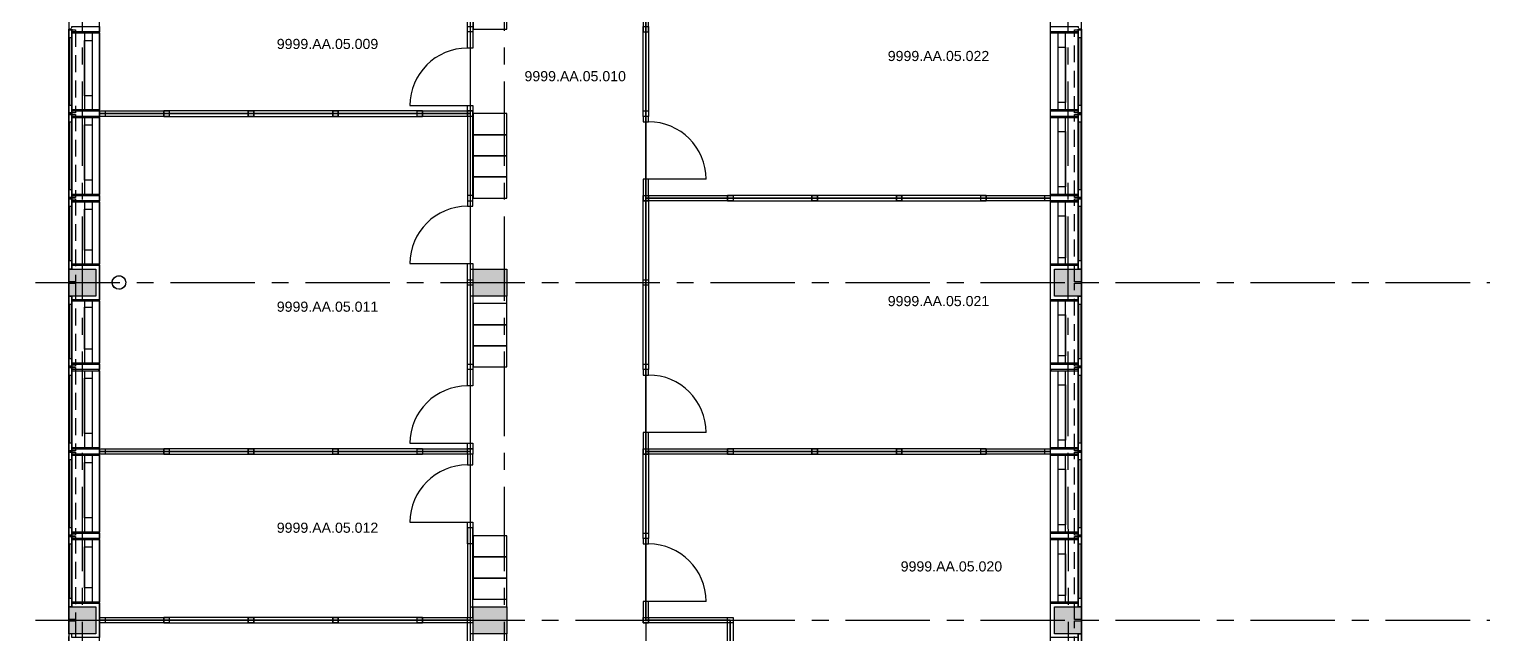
# Model space of a CAD drawing. Header units: millimetres. Extents: x -15114 to 47886, y -45189 to 14211.
# Drawn here: x -3485 to 18150, y -29150 to -20200 of the extents above; entities that cross this region are included whole.
import ezdxf

# ---------------------------------------------------------------- set-up
doc = ezdxf.new("R2010")
doc.units = ezdxf.units.MM
doc.header["$LTSCALE"] = 1000
doc.header["$MEASUREMENT"] = 0
doc.linetypes.add('MITTE', pattern=[2, 1.25, -0.25, 0.25, -0.25])
doc.linetypes.add('STRICHLINIE2', pattern=[0.375, 0.25, -0.125])
for name, color, linetype in [('A_ARCHITEKTUR', 253, 'Continuous'), ('A_SCHRAFFUR', 8, 'Continuous'), ('R_AOID', 7, 'Continuous'), ('V_ACHSEN', 251, 'MITTE'), ('V_BEMASSUNG', 251, 'Continuous')]:
    doc.layers.add(name, color=color, linetype=linetype)
for name, color, linetype, plot in [('R_GESCHOSSPOLYGON', 214, 'Continuous', False), ('R_RAUMPOLYGON', 210, 'Continuous', False), ('R_RAUMPOLYGON-ABZUG', 230, 'Continuous', False)]:
    doc.layers.add(name, color=color, linetype=linetype, plot=plot)
doc.styles.add('ARIAL', font='arial.ttf')
doc.dimstyles.get("Standard").update_dxf_attribs({"dimscale": 1000, "dimtxt": 0.25, "dimasz": 0.25, "dimexe": 0.18, "dimexo": 0.0625, "dimgap": 0.1, "dimtad": 1, "dimlfac": 0.001, "dimzin": 0, "dimdsep": 46, "dimtxsty": 'ARIAL', "dimcen": 0.09, "dimadec": 0, "dimazin": 0, "dimtfac": 1, "dimtofl": 0, "dimtmove": 0, "dimatfit": 3, "dimfxl": 1, "dimtolj": 1, "dimtzin": 0, "dimarcsym": 0})

# ---------------------------------------------------------------- blocks, each defined once
blk = doc.blocks.new('*D1')
at = {"layer": 'Defpoints', "color": 0, "transparency": 16777216}
for p in [(-2900, -3750), (-5074, -39150), (-2900, -39150)]:
    blk.add_point(p, dxfattribs=at)
at = {"layer": 'V_BEMASSUNG', "color": 0, "lineweight": -2, "transparency": 16777216}
for p, q in [((-2963, -3750), (-5254, -3750)), ((-5074, -4000), (-5074, -38900)), ((-2963, -39150), (-5254, -39150))]:
    blk.add_line(p, q, dxfattribs=at)
at = {"layer": 'V_BEMASSUNG', "color": 0, "transparency": 16777216}
for points in [[(-5116, -4000), (-5033, -4000), (-5074, -3750)], [(-5116, -38900), (-5033, -38900), (-5074, -39150)]]:
    blk.add_solid(points, dxfattribs=at)
at = {"layer": 'V_BEMASSUNG', "color": 0, "transparency": 16777216, "insert": (-5302, -21450), "char_height": 250, "attachment_point": 5, "rotation": 90, "style": 'ARIAL'}
blk.add_mtext('\\A1;35.40', dxfattribs=at)

msp = doc.modelspace()

# ---------------------------------------------------------------- hatches: boundary and pattern name
at = {"layer": 'A_SCHRAFFUR'}
h = msp.add_hatch(color=256, dxfattribs=at)
h.dxf.hatch_style = 1
h.paths.add_polyline_path([(-2500.025, -23750.05), (-2500.025, -24150.05), (-2900.025, -24150.05), (-2900.025, -23750.05)])
h = msp.add_hatch(color=256, dxfattribs=at)
h.dxf.hatch_style = 1
h.paths.add_polyline_path([(3589.987, -23750.05), (3589.987, -24150.05), (3089.987, -24150.05), (3089.987, -23750.05)])
h = msp.add_hatch(color=256, dxfattribs=at)
h.dxf.hatch_style = 1
h.paths.add_polyline_path([(12100.012, -23750.05), (12100.012, -24150.05), (11700.012, -24150.05), (11700.012, -23750.05)])
h = msp.add_hatch(color=256, dxfattribs=at)
h.dxf.hatch_style = 1
h.paths.add_polyline_path([(-2500.025, -28750.063), (-2500.025, -29150.063), (-2900.025, -29150.063), (-2900.025, -28750.063)])
h = msp.add_hatch(color=256, dxfattribs=at)
h.dxf.hatch_style = 1
h.paths.add_polyline_path([(3589.987, -28750.063), (3589.987, -29150.063), (3089.987, -29150.063), (3089.987, -28750.063)])
h = msp.add_hatch(color=256, dxfattribs=at)
h.dxf.hatch_style = 1
h.paths.add_polyline_path([(12100.012, -28750.063), (12100.012, -29150.063), (11700.012, -29150.063), (11700.012, -28750.063)])

# ---------------------------------------------------------------- linework, layer by layer
at = {"layer": 'A_ARCHITEKTUR'}
for points in [[(3085, -18910.038), (3085, -20240.075), (3005, -20240.075), (3005, -18910.038)], [(5610.012, -18910.038), (5610.012, -20240.075), (5690.012, -20240.075), (5690.012, -18910.038)], [(3090, -19887.638), (3090, -20200.138), (3590, -20200.138), (3590, -19887.638)], [(-2855.013, -20200.075), (-2855.013, -21450.075), (-2900.013, -21450.075), (-2900.013, -20200.075)], [(-2865.013, -20320.075), (-2865.013, -21330.075), (-2890.013, -21330.075), (-2890.013, -20320.075)], [(-2445.013, -20255.075), (-2445.013, -21395.075), (-2855.013, -21395.075), (-2855.013, -20255.075)], [(3084.987, -20160.076), (3084.987, -20480.05), (3005, -20480.05), (3005, -20160.076)], [(5690.012, -20160.076), (5690.012, -21490.075), (5610.012, -21490.075), (5610.012, -20160.076)], [(11645.012, -21395.075), (11645.012, -20255.075), (12055.012, -20255.075), (12055.012, -21395.075)], [(12055.012, -21450.075), (12055.012, -20200.075), (12100.012, -20200.075), (12100.012, -21450.075)], [(12055.012, -20200.075), (12055.012, -20320.075), (12100.012, -20320.075), (12100.012, -20200.075)], [(12065.012, -21330.075), (12065.012, -20320.075), (12090.012, -20320.075), (12090.012, -21330.075)], [(-2555.013, -20365.075), (-2555.013, -21185.075), (-2665.013, -21185.075), (-2665.013, -20365.075)], [(11755.012, -21285.075), (11755.012, -20465.075), (11865.012, -20465.075), (11865.012, -21285.075)], [(-2855.013, -21450.075), (-2855.013, -21330.075), (-2900.013, -21330.075), (-2900.013, -21450.075)], [(-1410.025, -21410.076), (-1410.025, -21490.075), (-2440.025, -21490.075), (-2440.025, -21410.076)], [(-1490.025, -21410.076), (-1490.025, -21490.075), (-160.025, -21490.075), (-160.025, -21410.076)], [(-1410.025, -21410.076), (-1410.025, -21490.075), (-1490.025, -21490.075), (-1490.025, -21410.076)], [(-240.025, -21410.076), (-240.025, -21490.075), (1089.975, -21490.075), (1089.975, -21410.076)], [(1009.975, -21410.076), (1009.975, -21490.075), (2339.975, -21490.075), (2339.975, -21410.076)], [(2259.975, -21490.075), (2259.975, -21410.076), (3084.987, -21410.076), (3084.987, -21490.075)], [(3005, -21410.076), (3005, -22740.075), (3085, -22740.075), (3085, -21410.076)], [(3085.012, -21410.076), (3085.012, -21490.075), (3005.012, -21490.075), (3005.012, -21410.076)], [(5690, -21410.076), (5690, -21490.075), (5610, -21490.075), (5610, -21410.076)], [(-2855.025, -21450.075), (-2855.025, -22700.075), (-2900.025, -22700.075), (-2900.025, -21450.075)], [(-2865.025, -21570.075), (-2865.025, -22580.075), (-2890.025, -22580.075), (-2890.025, -21570.075)], [(-2445.025, -21505.075), (-2445.025, -22645.075), (-2855.025, -22645.075), (-2855.025, -21505.075)], [(-2555.025, -21615.075), (-2555.025, -22435.075), (-2665.025, -22435.075), (-2665.025, -21615.075)], [(3090, -21762.575), (3590, -21762.575), (3590, -21450.075), (3090, -21450.075)], [(5610.012, -21490.075), (5610.012, -21570.075), (5690.012, -21570.075), (5690.012, -21490.075)], [(11645.012, -22645.075), (11645.012, -21505.075), (12055.012, -21505.075), (12055.012, -22645.075)], [(12055.012, -22700.075), (12055.012, -21450.075), (12100.012, -21450.075), (12100.012, -22700.075)], [(12055.012, -21450.075), (12055.012, -21570.075), (12100.012, -21570.075), (12100.012, -21450.075)], [(12065.012, -22580.075), (12065.012, -21570.075), (12090.012, -21570.075), (12090.012, -22580.075)], [(3090, -22075.075), (3590, -22075.075), (3590, -21762.575), (3090, -21762.575)], [(11755.012, -22535.075), (11755.012, -21715.075), (11865.012, -21715.075), (11865.012, -22535.075)], [(3590, -22075.075), (3090, -22075.075), (3090, -22387.575), (3590, -22387.575)], [(3090, -22387.575), (3090, -22700.075), (3590, -22700.075), (3590, -22387.575)], [(5610.012, -22420.076), (5610.012, -22740.075), (5690, -22740.075), (5690, -22420.076)], [(-2855.025, -22700.075), (-2855.025, -22580.075), (-2900.025, -22580.075), (-2900.025, -22700.075)], [(-2855.025, -22700.05), (-2855.025, -23750.05), (-2900.025, -23750.05), (-2900.025, -22700.05)], [(3005, -22660.076), (3005, -22820.075), (3085, -22820.075), (3085, -22660.076)], [(5690, -22660.076), (5690, -23990.1), (5610, -23990.1), (5610, -22660.076)], [(5690, -22660.076), (5690, -22740.075), (5610, -22740.075), (5610, -22660.076)], [(5690.012, -22660.088), (5690.012, -22740.088), (5610.012, -22740.088), (5610.012, -22660.088)], [(6860.012, -22660.076), (6860.012, -22740.075), (8190.012, -22740.075), (8190.012, -22660.076)], [(8110.012, -22660.076), (8110.012, -22740.075), (9440.012, -22740.075), (9440.012, -22660.076)], [(9360.012, -22660.076), (9360.012, -22740.075), (10690.012, -22740.075), (10690.012, -22660.076)], [(10610.012, -22740.075), (10610.012, -22660.076), (11640.012, -22660.076), (11640.012, -22740.075)], [(12055.012, -23750.038), (12055.012, -22700.037), (12100.012, -22700.037), (12100.012, -23750.038)], [(12055.012, -22700.037), (12055.012, -22820.038), (12100.012, -22820.038), (12100.012, -22700.037)], [(-2865.025, -22820.05), (-2865.025, -23630.05), (-2890.025, -23630.05), (-2890.025, -22820.05)], [(-2445.025, -22755.05), (-2445.025, -23680.05), (-2855.025, -23680.05), (-2855.025, -22755.05)], [(-2555.025, -22865.05), (-2555.025, -23470.05), (-2665.025, -23470.05), (-2665.025, -22865.05)], [(11645.012, -23680.037), (11645.012, -22755.037), (12055.012, -22755.037), (12055.012, -23680.037)], [(12065.012, -23630.037), (12065.012, -22820.038), (12090.012, -22820.038), (12090.012, -23630.037)], [(11755.012, -23585.037), (11755.012, -22965.038), (11865.012, -22965.038), (11865.012, -23585.037)], [(-2855.025, -23750.05), (-2855.025, -23630.05), (-2900.025, -23630.05), (-2900.025, -23750.05)], [(-2500.025, -23750.05), (-2500.025, -24150.05), (-2900.025, -24150.05), (-2900.025, -23750.05)], [(3084.987, -23670.076), (3084.987, -23990.05), (3005, -23990.05), (3005, -23670.076)], [(3589.987, -23750.05), (3589.987, -24150.05), (3089.987, -24150.05), (3089.987, -23750.05)], [(12100.012, -23750.05), (12100.012, -24150.05), (11700.012, -24150.05), (11700.012, -23750.05)], [(3084.987, -23910.05), (3084.987, -23990.05), (3004.987, -23990.05), (3004.987, -23910.05)], [(3085, -23910.038), (3085, -23990.038), (3005, -23990.038), (3005, -23910.038)], [(3085, -23910.05), (3085, -25240.075), (3005, -25240.075), (3005, -23910.05)], [(5690.012, -23910.05), (5690.012, -25240.075), (5610.012, -25240.075), (5610.012, -23910.05)], [(-2855.025, -24150.062), (-2855.025, -25200.063), (-2900.025, -25200.063), (-2900.025, -24150.062)], [(-2445.025, -24220.063), (-2445.025, -25145.063), (-2855.025, -25145.063), (-2855.025, -24220.063)], [(11645.012, -25145.05), (11645.012, -24220.05), (12055.012, -24220.05), (12055.012, -25145.05)], [(12055.012, -25200.05), (12055.012, -24150.05), (12100.012, -24150.05), (12100.012, -25200.05)], [(12055.012, -24150.05), (12055.012, -24270.05), (12100.012, -24270.05), (12100.012, -24150.05)], [(-2865.025, -24270.063), (-2865.025, -25080.062), (-2890.025, -25080.062), (-2890.025, -24270.063)], [(-2555.025, -24315.063), (-2555.025, -24935.062), (-2665.025, -24935.062), (-2665.025, -24315.063)], [(3089.987, -24575.075), (3589.987, -24575.075), (3589.987, -24262.575), (3089.987, -24262.575)], [(11755.012, -25035.05), (11755.012, -24430.05), (11865.012, -24430.05), (11865.012, -25035.05)], [(12065.012, -25080.05), (12065.012, -24270.05), (12090.012, -24270.05), (12090.012, -25080.05)], [(3589.987, -24575.075), (3089.987, -24575.075), (3089.987, -24887.575), (3589.987, -24887.575)], [(-2855.025, -25200.063), (-2855.025, -25080.062), (-2900.025, -25080.062), (-2900.025, -25200.063)], [(3089.987, -24887.575), (3089.987, -25200.075), (3589.987, -25200.075), (3589.987, -24887.575)], [(-2855.025, -25200.075), (-2855.025, -26450.075), (-2900.025, -26450.075), (-2900.025, -25200.075)], [(-2445.025, -25255.075), (-2445.025, -26395.075), (-2855.025, -26395.075), (-2855.025, -25255.075)], [(3084.987, -25160.076), (3084.987, -25480.05), (3005, -25480.05), (3005, -25160.076)], [(5690.012, -25160.076), (5690.012, -25240.075), (5610.012, -25240.075), (5610.012, -25160.076)], [(5610.012, -25240.075), (5610.012, -25320.075), (5690.012, -25320.075), (5690.012, -25240.075)], [(11645.012, -26395.075), (11645.012, -25255.075), (12055.012, -25255.075), (12055.012, -26395.075)], [(12055.012, -26450.075), (12055.012, -25200.075), (12100.012, -25200.075), (12100.012, -26450.075)], [(12055.012, -25200.075), (12055.012, -25320.075), (12100.012, -25320.075), (12100.012, -25200.075)], [(-2865.025, -25320.075), (-2865.025, -26330.075), (-2890.025, -26330.075), (-2890.025, -25320.075)], [(-2555.025, -25365.075), (-2555.025, -26185.075), (-2665.025, -26185.075), (-2665.025, -25365.075)], [(11755.012, -26285.075), (11755.012, -25465.075), (11865.012, -25465.075), (11865.012, -26285.075)], [(12065.012, -26330.075), (12065.012, -25320.075), (12090.012, -25320.075), (12090.012, -26330.075)], [(5610.012, -26170.076), (5610.012, -26490.075), (5690, -26490.075), (5690, -26170.076)], [(-2855.025, -26450.075), (-2855.025, -26330.075), (-2900.025, -26330.075), (-2900.025, -26450.075)], [(3085, -26330.076), (3085, -26410.076), (3005, -26410.076), (3005, -26330.076)], [(-2855.025, -26450.075), (-2855.025, -27700.075), (-2900.025, -27700.075), (-2900.025, -26450.075)], [(-2865.025, -26570.075), (-2865.025, -27580.075), (-2890.025, -27580.075), (-2890.025, -26570.075)], [(-2445.025, -26505.075), (-2445.025, -27645.075), (-2855.025, -27645.075), (-2855.025, -26505.075)], [(-1410.025, -26410.063), (-1410.025, -26490.063), (-2440.025, -26490.063), (-2440.025, -26410.063)], [(-1490.025, -26410.063), (-1490.025, -26490.063), (-160.025, -26490.063), (-160.025, -26410.063)], [(-1410.025, -26410.063), (-1410.025, -26490.063), (-1490.025, -26490.063), (-1490.025, -26410.063)], [(-240.025, -26410.063), (-240.025, -26490.063), (1089.975, -26490.063), (1089.975, -26410.063)], [(3084.987, -26410.063), (3084.987, -26490.063), (3004.987, -26490.063), (3004.987, -26410.063)], [(3004.987, -26490.063), (3004.987, -26650.063), (3084.987, -26650.063), (3084.987, -26490.063)], [(3085, -26410.088), (3085, -26490.088), (3005, -26490.088), (3005, -26410.088)], [(6940.012, -26410.076), (6940.012, -26490.075), (5610, -26490.075), (5610, -26410.076)], [(5690.012, -26410.076), (5690.012, -27740.075), (5610.012, -27740.075), (5610.012, -26410.076)], [(6860.012, -26410.076), (6860.012, -26490.075), (8190.012, -26490.075), (8190.012, -26410.076)], [(6940.012, -26410.076), (6940.012, -26490.075), (6860.012, -26490.075), (6860.012, -26410.076)], [(8110.012, -26410.076), (8110.012, -26490.075), (9440.012, -26490.075), (9440.012, -26410.076)], [(9360.012, -26410.076), (9360.012, -26490.075), (10690.012, -26490.075), (10690.012, -26410.076)], [(10610.012, -26490.075), (10610.012, -26410.076), (11640.012, -26410.076), (11640.012, -26490.075)], [(11645.012, -27645.075), (11645.012, -26505.075), (12055.012, -26505.075), (12055.012, -27645.075)], [(12055.012, -27700.075), (12055.012, -26450.075), (12100.012, -26450.075), (12100.012, -27700.075)], [(12055.012, -26450.075), (12055.012, -26570.075), (12100.012, -26570.075), (12100.012, -26450.075)], [(12065.012, -27580.075), (12065.012, -26570.075), (12090.012, -26570.075), (12090.012, -27580.075)], [(-2555.025, -26615.075), (-2555.025, -27435.075), (-2665.025, -27435.075), (-2665.025, -26615.075)], [(11755.012, -27535.075), (11755.012, -26715.075), (11865.012, -26715.075), (11865.012, -27535.075)], [(-2855.025, -27700.075), (-2855.025, -27580.075), (-2900.025, -27580.075), (-2900.025, -27700.075)], [(3084.975, -27500.063), (3084.975, -27820.038), (3004.987, -27820.038), (3004.987, -27500.063)], [(5690.012, -27660.076), (5690.012, -27740.075), (5610.012, -27740.075), (5610.012, -27660.076)], [(-2855.025, -27700.063), (-2855.025, -28750.063), (-2900.025, -28750.063), (-2900.025, -27700.063)], [(-2865.025, -27820.063), (-2865.025, -28630.063), (-2890.025, -28630.063), (-2890.025, -27820.063)], [(-2445.025, -27755.063), (-2445.025, -28680.063), (-2855.025, -28680.063), (-2855.025, -27755.063)], [(-2555.025, -27865.063), (-2555.025, -28470.063), (-2665.025, -28470.063), (-2665.025, -27865.063)], [(3090, -28012.575), (3590, -28012.575), (3590, -27700.075), (3090, -27700.075)], [(5610.012, -27740.075), (5610.012, -27820.075), (5690.012, -27820.075), (5690.012, -27740.075)], [(11645.012, -28680.05), (11645.012, -27755.05), (12055.012, -27755.05), (12055.012, -28680.05)], [(12055.012, -28750.051), (12055.012, -27700.05), (12100.012, -27700.05), (12100.012, -28750.051)], [(12055.012, -27700.05), (12055.012, -27820.051), (12100.012, -27820.051), (12100.012, -27700.05)], [(12065.012, -28630.05), (12065.012, -27820.051), (12090.012, -27820.051), (12090.012, -28630.05)], [(3590, -28012.575), (3090, -28012.575), (3090, -28325.075), (3590, -28325.075)], [(11755.012, -28585.05), (11755.012, -27965.051), (11865.012, -27965.051), (11865.012, -28585.05)], [(3090, -28325.075), (3090, -28637.575), (3590, -28637.575), (3590, -28325.075)], [(-2855.025, -28750.063), (-2855.025, -28630.063), (-2900.025, -28630.063), (-2900.025, -28750.063)], [(-2500.025, -28750.063), (-2500.025, -29150.063), (-2900.025, -29150.063), (-2900.025, -28750.063)], [(3589.987, -28750.063), (3589.987, -29150.063), (3089.987, -29150.063), (3089.987, -28750.063)], [(5610.025, -28670.076), (5610.025, -28990.075), (5690.012, -28990.075), (5690.012, -28670.076)], [(12100.012, -28750.063), (12100.012, -29150.063), (11700.012, -29150.063), (11700.012, -28750.063)], [(-1410.025, -28910.076), (-1410.025, -28990.075), (-2440.025, -28990.075), (-2440.025, -28910.076)], [(-1490.025, -28910.076), (-1490.025, -28990.075), (-160.025, -28990.075), (-160.025, -28910.076)], [(-1410.025, -28910.076), (-1410.025, -28990.075), (-1490.025, -28990.075), (-1490.025, -28910.076)], [(-240.025, -28910.076), (-240.025, -28990.075), (1089.975, -28990.075), (1089.975, -28910.076)], [(1009.975, -28910.076), (1009.975, -28990.075), (2339.975, -28990.075), (2339.975, -28910.076)], [(2259.975, -28990.075), (2259.975, -28910.076), (3084.987, -28910.076), (3084.987, -28990.075)], [(3085, -28910.063), (3085, -30240.075), (3005, -30240.075), (3005, -28910.063)], [(3085, -28910.076), (3085, -28990.075), (3005, -28990.075), (3005, -28910.076)], [(6940.012, -28910.076), (6940.012, -28990.075), (5610, -28990.075), (5610, -28910.076)], [(5690.012, -28910.063), (5690.012, -28990.063), (5610.012, -28990.063), (5610.012, -28910.063)], [(6940.012, -28910.076), (6940.012, -30240.088), (6860.012, -30240.088), (6860.012, -28910.076)], [(12055.012, -30200.063), (12055.012, -29150.063), (12100.012, -29150.063), (12100.012, -30200.063)], [(12055.012, -29150.063), (12055.012, -29270.063), (12100.012, -29270.063), (12100.012, -29150.063)]]:
    msp.add_lwpolyline(points, close=True, dxfattribs=at)
at = {"layer": 'A_ARCHITEKTUR', "linetype": 'STRICHLINIE2'}
for points in [[(-2900.025, -21440.088), (-2900.025, -20210.088), (-2800.025, -20210.088), (-2800.025, -21440.088)], [(12000.012, -21440.088), (12000.012, -20210.088), (12100.012, -20210.088), (12100.012, -21440.088)], [(-2900.025, -22690.088), (-2900.025, -21460.088), (-2800.025, -21460.088), (-2800.025, -22690.088)], [(12000.012, -22690.088), (12000.012, -21460.088), (12100.012, -21460.088), (12100.012, -22690.088)], [(-2900.025, -23940.088), (-2900.025, -22710.088), (-2800.025, -22710.088), (-2800.025, -23940.088)], [(12000.012, -23940.088), (12000.012, -22710.088), (12100.012, -22710.088), (12100.012, -23940.088)], [(-2900.025, -25190.05), (-2900.025, -23960.05), (-2800.025, -23960.05), (-2800.025, -25190.05)], [(12000.012, -25190.05), (12000.012, -23960.05), (12100.012, -23960.05), (12100.012, -25190.05)], [(-2900.025, -26440.088), (-2900.025, -25210.088), (-2800.025, -25210.088), (-2800.025, -26440.088)], [(12000.012, -26440.088), (12000.012, -25210.088), (12100.012, -25210.088), (12100.012, -26440.088)], [(-2900.025, -27690.088), (-2900.025, -26460.088), (-2800.025, -26460.088), (-2800.025, -27690.088)], [(12000.012, -27690.088), (12000.012, -26460.088), (12100.012, -26460.088), (12100.012, -27690.088)], [(-2900.025, -28940.088), (-2900.025, -27710.088), (-2800.025, -27710.088), (-2800.025, -28940.088)], [(12000.012, -28940.088), (12000.012, -27710.088), (12100.012, -27710.088), (12100.012, -28940.088)], [(-2900.025, -30190.075), (-2900.025, -28960.075), (-2800.025, -28960.075), (-2800.025, -30190.075)], [(12000.012, -30190.075), (12000.012, -28960.075), (12100.012, -28960.075), (12100.012, -30190.075)]]:
    msp.add_lwpolyline(points, close=True, dxfattribs=at)
at = {"layer": 'A_ARCHITEKTUR'}
for points in [[(-2900.013, -20200.075), (-2900.013, -20320.075)], [(-2855.013, -20200.075), (-2900.013, -20200.075)], [(-2900.013, -20320.075), (-2855.013, -20320.075)], [(-2855.013, -20320.075), (-2855.013, -20200.075)], [(-2665.013, -20255.075), (-2665.013, -21395.075)], [(-2555.013, -20255.075), (-2555.013, -21395.075)], [(-2455.013, -20255.075), (-2455.013, -20240.075)], [(11655.012, -20255.075), (11655.012, -20240.075)], [(11755.012, -21395.075), (11755.012, -20255.075)], [(11865.012, -21395.075), (11865.012, -20255.075)], [(-2455.013, -21395.075), (-2455.013, -21410.075)], [(-2440.025, -21490.075), (-2440.025, -21410.076)], [(-2440.025, -21410.076), (-2360.025, -21410.076)], [(-2360.025, -21410.076), (-2360.025, -21490.075)], [(-240.025, -21490.075), (-240.025, -21410.076)], [(-240.025, -21410.076), (-160.025, -21410.076)], [(-160.025, -21410.076), (-160.025, -21490.075)], [(1009.975, -21490.075), (1009.975, -21410.076)], [(1009.975, -21410.076), (1089.975, -21410.076)], [(1089.975, -21410.076), (1089.975, -21490.075)], [(2155.012, -21330.076), (3005.012, -21330.076)], [(2259.975, -21490.075), (2259.975, -21410.076)], [(2259.975, -21410.076), (2339.975, -21410.076)], [(2339.975, -21410.076), (2339.975, -21490.075)], [(3004.987, -21490.075), (3004.987, -21410.076)], [(3004.987, -21410.076), (3084.987, -21410.076)], [(3005, -21490.075), (3005, -21410.076)], [(3005, -21410.076), (3085, -21410.076)], [(3005.012, -21410.076), (3005.012, -21330.076)], [(3005.012, -21330.076), (3085.012, -21330.076)], [(3085.012, -21410.076), (3005.012, -21410.076)], [(3084.987, -21410.076), (3084.987, -21490.075)], [(3085, -21410.076), (3085, -21490.075)], [(3085.012, -21330.076), (3085.012, -21410.076)], [(11655.012, -21395.075), (11655.012, -21410.075)], [(12055.012, -21330.075), (12055.012, -21450.075)], [(12100.012, -21330.075), (12055.012, -21330.075)], [(12100.012, -21450.075), (12100.012, -21330.075)], [(-2900.025, -21450.075), (-2900.025, -21570.075)], [(-2855.025, -21450.075), (-2900.025, -21450.075)], [(-2900.025, -21570.075), (-2855.025, -21570.075)], [(-2855.025, -21570.075), (-2855.025, -21450.075)], [(-2665.025, -21505.075), (-2665.025, -22645.075)], [(-2555.025, -21505.075), (-2555.025, -22645.075)], [(-2455.025, -21505.075), (-2455.025, -21490.075)], [(-2360.025, -21490.075), (-2440.025, -21490.075)], [(-160.025, -21490.075), (-240.025, -21490.075)], [(1089.975, -21490.075), (1009.975, -21490.075)], [(2339.975, -21490.075), (2259.975, -21490.075)], [(3084.987, -21490.075), (3004.987, -21490.075)], [(3085, -21490.075), (3005, -21490.075)], [(11655.012, -21505.075), (11655.012, -21490.075)], [(11755.012, -22645.075), (11755.012, -21505.075)], [(11865.012, -22645.075), (11865.012, -21505.075)], [(12055.012, -21450.075), (12100.012, -21450.075)], [(6540, -22420.076), (5690, -22420.076)], [(-2900.025, -22700.05), (-2900.025, -22820.05)], [(-2855.025, -22700.05), (-2900.025, -22700.05)], [(-2855.025, -22820.05), (-2855.025, -22700.05)], [(-2455.025, -22645.075), (-2455.025, -22660.075)], [(5610, -22740.075), (5610, -22660.076)], [(5610, -22660.076), (6940.012, -22660.076)], [(6860.012, -22740.075), (6860.012, -22660.076)], [(6860.012, -22660.076), (6940.012, -22660.076)], [(6940.012, -22660.076), (6940.012, -22740.075)], [(8110.012, -22740.075), (8110.012, -22660.076)], [(8110.012, -22660.076), (8190.012, -22660.076)], [(8190.012, -22660.076), (8190.012, -22740.075)], [(9360.012, -22740.075), (9360.012, -22660.076)], [(9360.012, -22660.076), (9440.012, -22660.076)], [(9440.012, -22660.076), (9440.012, -22740.075)], [(10610.012, -22740.075), (10610.012, -22660.076)], [(10610.012, -22660.076), (10690.012, -22660.076)], [(10690.012, -22660.076), (10690.012, -22740.075)], [(11560.012, -22740.075), (11560.012, -22660.076)], [(11560.012, -22660.076), (11640.012, -22660.076)], [(11640.012, -22660.076), (11640.012, -22740.075)], [(11655.012, -22645.075), (11655.012, -22660.075)], [(12055.012, -22580.075), (12055.012, -22700.075)], [(12100.012, -22580.075), (12055.012, -22580.075)], [(12055.012, -22700.075), (12100.012, -22700.075)], [(12100.012, -22700.075), (12100.012, -22580.075)], [(-2900.025, -22820.05), (-2855.025, -22820.05)], [(-2665.025, -22755.05), (-2665.025, -23680.05)], [(-2555.025, -22755.05), (-2555.025, -23680.05)], [(-2455.025, -22755.05), (-2455.025, -22740.05)], [(6940.012, -22740.075), (5610, -22740.075)], [(6940.012, -22740.075), (6860.012, -22740.075)], [(8190.012, -22740.075), (8110.012, -22740.075)], [(9440.012, -22740.075), (9360.012, -22740.075)], [(10690.012, -22740.075), (10610.012, -22740.075)], [(11640.012, -22740.075), (11560.012, -22740.075)], [(11655.012, -22755.037), (11655.012, -22740.038)], [(11755.012, -23680.037), (11755.012, -22755.037)], [(11865.012, -23680.037), (11865.012, -22755.037)], [(-2455.025, -23680.05), (-2455.025, -23695.05)], [(2155, -23670.076), (3005, -23670.076)], [(11655.012, -23680.037), (11655.012, -23695.038)], [(12055.012, -23630.037), (12055.012, -23750.038)], [(12100.012, -23630.037), (12055.012, -23630.037)], [(12055.012, -23750.038), (12100.012, -23750.038)], [(12100.012, -23750.038), (12100.012, -23630.037)], [(-2900.025, -24150.062), (-2900.025, -24270.063)], [(-2855.025, -24150.062), (-2900.025, -24150.062)], [(-2855.025, -24270.063), (-2855.025, -24150.062)], [(-2665.025, -24220.063), (-2665.025, -25145.063)], [(-2555.025, -24220.063), (-2555.025, -25145.063)], [(-2455.025, -24220.063), (-2455.025, -24205.062)], [(3589.987, -24262.575), (3589.987, -24150.05)], [(11655.012, -24220.05), (11655.012, -24205.05)], [(11755.012, -25145.05), (11755.012, -24220.05)], [(11865.012, -25145.05), (11865.012, -24220.05)], [(-2900.025, -24270.063), (-2855.025, -24270.063)], [(12055.012, -25080.05), (12055.012, -25200.05)], [(12100.012, -25080.05), (12055.012, -25080.05)], [(12100.012, -25200.05), (12100.012, -25080.05)], [(-2900.025, -25200.075), (-2900.025, -25320.075)], [(-2855.025, -25200.075), (-2900.025, -25200.075)], [(-2855.025, -25320.075), (-2855.025, -25200.075)], [(-2665.025, -25255.075), (-2665.025, -26395.075)], [(-2555.025, -25255.075), (-2555.025, -26395.075)], [(-2455.025, -25145.063), (-2455.025, -25160.062)], [(-2455.025, -25255.075), (-2455.025, -25240.075)], [(11655.012, -25145.05), (11655.012, -25160.05)], [(11655.012, -25255.075), (11655.012, -25240.075)], [(11755.012, -26395.075), (11755.012, -25255.075)], [(11865.012, -26395.075), (11865.012, -25255.075)], [(12055.012, -25200.05), (12100.012, -25200.05)], [(-2900.025, -25320.075), (-2855.025, -25320.075)], [(6540, -26170.076), (5690, -26170.076)], [(2155, -26330.076), (3005, -26330.076)], [(12055.012, -26330.075), (12055.012, -26450.075)], [(12100.012, -26330.075), (12055.012, -26330.075)], [(12100.012, -26450.075), (12100.012, -26330.075)], [(-2900.025, -26450.075), (-2900.025, -26570.075)], [(-2855.025, -26450.075), (-2900.025, -26450.075)], [(-2900.025, -26570.075), (-2855.025, -26570.075)], [(-2855.025, -26570.075), (-2855.025, -26450.075)], [(-2665.025, -26505.075), (-2665.025, -27645.075)], [(-2555.025, -26505.075), (-2555.025, -27645.075)], [(-2455.025, -26395.075), (-2455.025, -26410.075)], [(-2455.025, -26505.075), (-2455.025, -26490.075)], [(-2440.025, -26490.063), (-2440.025, -26410.063)], [(-2440.025, -26410.063), (-2360.025, -26410.063)], [(-2360.025, -26490.063), (-2440.025, -26490.063)], [(-2360.025, -26410.063), (-2360.025, -26490.063)], [(-240.025, -26490.063), (-240.025, -26410.063)], [(-240.025, -26410.063), (-160.025, -26410.063)], [(-160.025, -26490.063), (-240.025, -26490.063)], [(-160.025, -26410.063), (-160.025, -26490.063)], [(2339.975, -26410.063), (1009.975, -26410.063)], [(1009.975, -26490.063), (1009.975, -26410.063)], [(1009.975, -26410.063), (1089.975, -26410.063)], [(1009.975, -26490.063), (2339.975, -26490.063)], [(1089.975, -26490.063), (1009.975, -26490.063)], [(1089.975, -26410.063), (1089.975, -26490.063)], [(2259.975, -26410.063), (3084.987, -26410.063)], [(2259.975, -26490.063), (2259.975, -26410.063)], [(2259.975, -26410.063), (2339.975, -26410.063)], [(3084.987, -26490.063), (2259.975, -26490.063)], [(2339.975, -26490.063), (2259.975, -26490.063)], [(2339.975, -26410.063), (2339.975, -26490.063)], [(3084.987, -26410.063), (3084.987, -26490.063)], [(5610, -26490.075), (5610, -26410.076)], [(5610, -26410.076), (5690, -26410.076)], [(5690, -26490.075), (5610, -26490.075)], [(5610.012, -26490.075), (5610.012, -26410.076)], [(5610.012, -26410.076), (5690.012, -26410.076)], [(5690.012, -26490.075), (5610.012, -26490.075)], [(5690, -26410.076), (5690, -26490.075)], [(5690.012, -26410.076), (5690.012, -26490.075)], [(8110.012, -26490.075), (8110.012, -26410.076)], [(8110.012, -26410.076), (8190.012, -26410.076)], [(8190.012, -26490.075), (8110.012, -26490.075)], [(8190.012, -26410.076), (8190.012, -26490.075)], [(9360.012, -26490.075), (9360.012, -26410.076)], [(9360.012, -26410.076), (9440.012, -26410.076)], [(9440.012, -26490.075), (9360.012, -26490.075)], [(9440.012, -26410.076), (9440.012, -26490.075)], [(10610.012, -26490.075), (10610.012, -26410.076)], [(10610.012, -26410.076), (10690.012, -26410.076)], [(10690.012, -26490.075), (10610.012, -26490.075)], [(10690.012, -26410.076), (10690.012, -26490.075)], [(11560.012, -26490.075), (11560.012, -26410.076)], [(11560.012, -26410.076), (11640.012, -26410.076)], [(11640.012, -26490.075), (11560.012, -26490.075)], [(11640.012, -26410.076), (11640.012, -26490.075)], [(11655.012, -26395.075), (11655.012, -26410.075)], [(11655.012, -26505.075), (11655.012, -26490.075)], [(11755.012, -27645.075), (11755.012, -26505.075)], [(11865.012, -27645.075), (11865.012, -26505.075)], [(12055.012, -26450.075), (12100.012, -26450.075)], [(-2455.025, -27645.075), (-2455.025, -27660.075)], [(2154.987, -27500.063), (3004.987, -27500.063)], [(3005, -27580.063), (3005, -28910.063)], [(3085, -27580.063), (3005, -27580.063)], [(3085, -28910.063), (3085, -27580.063)], [(11655.012, -27645.075), (11655.012, -27660.075)], [(12055.012, -27580.075), (12055.012, -27700.075)], [(12100.012, -27580.075), (12055.012, -27580.075)], [(12100.012, -27700.075), (12100.012, -27580.075)], [(-2900.025, -27700.063), (-2900.025, -27820.063)], [(-2855.025, -27700.063), (-2900.025, -27700.063)], [(-2900.025, -27820.063), (-2855.025, -27820.063)], [(-2855.025, -27820.063), (-2855.025, -27700.063)], [(-2665.025, -27755.063), (-2665.025, -28680.063)], [(-2555.025, -27755.063), (-2555.025, -28680.063)], [(-2455.025, -27755.063), (-2455.025, -27740.063)], [(11655.012, -27755.05), (11655.012, -27740.051)], [(11755.012, -28680.05), (11755.012, -27755.05)], [(11865.012, -28680.05), (11865.012, -27755.05)], [(12055.012, -27700.075), (12100.012, -27700.075)], [(-2455.025, -28680.063), (-2455.025, -28695.063)], [(3589.987, -28750.063), (3589.987, -28637.55)], [(6540, -28670.076), (5690, -28670.076)], [(11655.012, -28680.05), (11655.012, -28695.051)], [(12055.012, -28630.05), (12055.012, -28750.051)], [(12100.012, -28630.05), (12055.012, -28630.05)], [(12055.012, -28750.051), (12100.012, -28750.051)], [(12100.012, -28750.051), (12100.012, -28630.05)], [(-2440.025, -28990.075), (-2440.025, -28910.076)], [(-2440.025, -28910.076), (-2360.025, -28910.076)], [(-2360.025, -28990.075), (-2440.025, -28990.075)], [(-2360.025, -28910.076), (-2360.025, -28990.075)], [(-240.025, -28990.075), (-240.025, -28910.076)], [(-240.025, -28910.076), (-160.025, -28910.076)], [(-160.025, -28990.075), (-240.025, -28990.075)], [(-160.025, -28910.076), (-160.025, -28990.075)], [(1009.975, -28990.075), (1009.975, -28910.076)], [(1009.975, -28910.076), (1089.975, -28910.076)], [(1089.975, -28990.075), (1009.975, -28990.075)], [(1089.975, -28910.076), (1089.975, -28990.075)], [(2259.975, -28990.075), (2259.975, -28910.076)], [(2259.975, -28910.076), (2339.975, -28910.076)], [(2339.975, -28990.075), (2259.975, -28990.075)], [(2339.975, -28910.076), (2339.975, -28990.075)], [(3004.987, -28990.075), (3004.987, -28910.076)], [(3004.987, -28910.076), (3084.987, -28910.076)], [(3084.987, -28990.075), (3004.987, -28990.075)], [(3005, -28910.063), (3085, -28910.063)], [(3084.987, -28910.076), (3084.987, -28990.075)], [(5610, -28990.075), (5610, -28910.076)], [(5610, -28910.076), (5690, -28910.076)], [(5690, -28990.075), (5610, -28990.075)], [(5690, -28910.076), (5690, -28990.075)], [(6860.012, -28990.075), (6860.012, -28910.076)], [(6860.012, -28910.076), (6940.012, -28910.076)], [(6940.012, -28990.075), (6860.012, -28990.075)], [(6940.012, -28910.076), (6940.012, -28990.075)], [(3589.987, -29262.575), (3589.987, -29150.063)]]:
    msp.add_lwpolyline(points, dxfattribs=at)
at = {"layer": 'A_ARCHITEKTUR', "flags": 128}
for points in [[(-2855.013, -20180.075), (-2855.013, -20160.075), (-2445.013, -20160.075), (-2445.013, -20240.075), (-2855.013, -20240.075), (-2855.013, -20220.075)], [(12055.025, -20220.075), (12055.025, -20240.075), (11645.025, -20240.075), (11645.025, -20160.075), (12055.025, -20160.075), (12055.025, -20180.075)], [(-2855.025, -21430.075), (-2855.025, -21410.075), (-2445.025, -21410.075), (-2445.025, -21490.075), (-2855.025, -21490.075), (-2855.025, -21470.075)], [(12055.012, -21470.075), (12055.012, -21490.075), (11645.012, -21490.075), (11645.012, -21410.075), (12055.012, -21410.075), (12055.012, -21430.075)], [(-2855.025, -22680.075), (-2855.025, -22660.075), (-2445.025, -22660.075), (-2445.025, -22740.075), (-2855.025, -22740.075), (-2855.025, -22720.075)], [(12055.012, -22720.075), (12055.012, -22740.075), (11645.012, -22740.075), (11645.012, -22660.075), (12055.012, -22660.075), (12055.012, -22680.075)], [(-2855.025, -23740.05), (-2855.025, -23695.05), (-2445.025, -23695.05), (-2445.025, -24205.05), (-2855.025, -24205.05), (-2855.025, -24160.05)], [(12055.012, -24160.05), (12055.012, -24205.05), (11645.012, -24205.05), (11645.012, -23695.05), (12055.012, -23695.05), (12055.012, -23740.05)], [(-2855.025, -25180.075), (-2855.025, -25160.075), (-2445.025, -25160.075), (-2445.025, -25240.075), (-2855.025, -25240.075), (-2855.025, -25220.075)], [(12055.012, -25220.075), (12055.012, -25240.075), (11645.012, -25240.075), (11645.012, -25160.075), (12055.012, -25160.075), (12055.012, -25180.075)], [(-2855.025, -26430.075), (-2855.025, -26410.075), (-2445.025, -26410.075), (-2445.025, -26490.075), (-2855.025, -26490.075), (-2855.025, -26470.075)], [(12055.012, -26470.075), (12055.012, -26490.075), (11645.012, -26490.075), (11645.012, -26410.075), (12055.012, -26410.075), (12055.012, -26430.075)], [(-2855.025, -27680.075), (-2855.025, -27660.075), (-2445.025, -27660.075), (-2445.025, -27740.075), (-2855.025, -27740.075), (-2855.025, -27720.075)], [(12055.012, -27720.075), (12055.012, -27740.075), (11645.012, -27740.075), (11645.012, -27660.075), (12055.012, -27660.075), (12055.012, -27680.075)], [(-2855.025, -28740.063), (-2855.025, -28695.063), (-2445.025, -28695.063), (-2445.025, -29205.063), (-2855.025, -29205.063), (-2855.025, -29160.063)], [(12055.012, -29160.063), (12055.012, -29205.063), (11645.012, -29205.063), (11645.012, -28695.063), (12055.012, -28695.063), (12055.012, -28740.063)]]:
    msp.add_lwpolyline(points, dxfattribs=at)
at = {"layer": 'A_ARCHITEKTUR'}
for points in [[(3005.012, -20480.076, 0.414213552), (2155.012, -21330.076)], [(6540, -22420.076, 0.414213552), (5690, -21570.076)], [(3005, -22820.076, 0.414213552), (2155, -23670.076)], [(3005, -25480.076, 0.414213552), (2155, -26330.076)], [(6540, -26170.076, 0.414213552), (5690, -25320.076)], [(3004.987, -26650.063, 0.414213552), (2154.987, -27500.063)], [(6540, -28670.076, 0.414213552), (5690, -27820.076)]]:
    msp.add_lwpolyline(points, format="xyb", dxfattribs=at)
msp.add_circle((-2155.633, -23950.049), 100, dxfattribs=at)
at = {"layer": 'R_GESCHOSSPOLYGON'}
msp.add_lwpolyline([(12100.025, -149.95), (12100.025, 250.062), (10370.055, 250.062), (10352.9, 43.812), (-400.013, 214.481), (-400.013, -3750.001), (-2900.013, -3750.001), (-2900.013, -39150.088), (12100.012, -39150.088), (12100.012, -3749.988), (10050.037, -3749.988), (10050.037, -149.95)], close=True, dxfattribs=at)
at = {"layer": 'R_RAUMPOLYGON'}
msp.add_lwpolyline([(3045, -19150.037), (3045, -23750.049), (3589.987, -23750.049), (3589.987, -24150.049), (3044.987, -24150.049), (3044.987, -28750.062), (3589.987, -28750.062), (3589.987, -29150.062), (3044.987, -29150.062), (3044.987, -33750.074), (3589.987, -33750.074), (3589.987, -34150.074), (3044.987, -34150.076), (3045, -37740.074), (3209.987, -37740.088), (3210, -38695.087), (5610, -38695.088), (5610, -33830.062), (5650.006, -33830.075), (5650.003, -30200.074), (6900.012, -30200.074), (6900.012, -28950.075), (5650, -28950.075), (5650.012, -7660.076)], dxfattribs=at)
for points in [[(-2445.013, -18950.037), (3045, -18950.037), (3045, -21450.075), (-2445.013, -21450.075)], [(5649.993, -22700.074), (11645.018, -22700.074), (11645.025, -18950.037), (5650, -18950.037)], [(-2445.013, -21450.075), (3045, -21450.075), (3044.987, -26450.087), (-2445.013, -26450.087)], [(5650, -26450.074), (11645.012, -26450.074), (11645.012, -22700.074), (5650, -22700.074)], [(-2445.025, -26450.087), (3044.987, -26450.087), (3044.987, -28950.075), (-2445.025, -28950.062)], [(6900.012, -30200.074), (11645.012, -30200.074), (11645.012, -26450.074), (5650, -26450.074), (5650, -28950.075), (6900.012, -28950.075)], [(-2445.025, -28950.062), (3044.987, -28950.075), (3044.987, -31450.075), (-2445.025, -31450.075)]]:
    msp.add_lwpolyline(points, close=True, dxfattribs=at)
at = {"layer": 'R_RAUMPOLYGON-ABZUG'}
msp.add_lwpolyline([(-2155.633, -24050.049), (-2186.82, -24045.062), (-2211.202, -24033.188), (-2225.121, -24021.962), (-2234.703, -24011.27), (-2245.276, -23994.368), (-2251.992, -23976.788), (-2255.109, -23960.273), (-2255.633, -23950.049), (-2253.866, -23931.334), (-2249.787, -23916.36), (-2242.106, -23899.825), (-2229.805, -23882.978), (-2216.042, -23870.357), (-2196.308, -23858.695), (-2172.323, -23851.452), (-2150.453, -23850.183), (-2133.458, -23852.539), (-2120.057, -23856.592), (-2107.164, -23862.58), (-2095.246, -23870.341), (-2084.097, -23880.173), (-2077.923, -23887.112), (-2069.502, -23899.241), (-2061.942, -23915.093), (-2057.769, -23929.493), (-2055.743, -23945.352), (-2056.37, -23962.17), (-2059.645, -23978.091), (-2065.674, -23993.722), (-2074.912, -24009.075), (-2090.247, -24025.711), (-2107.143, -24037.506), (-2122.963, -24044.562), (-2139.465, -24048.733)], close=True, dxfattribs=at)
at = {"layer": 'V_ACHSEN'}
for points in [[(-2692.84, -42222.399), (-2700.013, 10056.338)], [(3557.172, -42222.399), (3550, 10056.338)], [(5657.798, -42222.399), (5650.012, 10056.338)], [(11909.419, -42222.403), (11901.319, 10056.34)], [(-11392.938, -23950.05), (18150.03, -23950.047)], [(-11392.938, -28950.063), (18150.029, -28950.06)]]:
    msp.add_lwpolyline(points, dxfattribs=at)

# ---------------------------------------------------------------- texts
at = {"layer": 'R_AOID', "style": 'ARIAL'}
for s, p in [('9999.AA.05.009', (182.117, -20492.958)), ('9999.AA.05.022', (9232.286, -20671.187)), ('9999.AA.05.010', (3851.22, -20970.192)), ('9999.AA.05.011', (182.117, -24382.701)), ('9999.AA.05.021', (9232.286, -24299.438)), ('9999.AA.05.012', (182.117, -27654.934)), ('9999.AA.05.020', (9423.831, -28227.646))]:
    msp.add_text(s, height=150, dxfattribs=at).set_placement(p)

# ---------------------------------------------------------------- dimensions: what is measured, and where the dimension line sits
at = {"layer": 'V_BEMASSUNG'}
dim = msp.add_linear_dim(base=(-5074.487, -39150.088), p1=(-2900.013, -3750.001), p2=(-2900.025, -39150.088), angle=90, dimstyle='Standard', dxfattribs=at)
dim.commit()
dim.dimension.update_dxf_attribs({"geometry": '*D1', "text_midpoint": (-5302.216, -21450.045)})

doc.saveas('drawing.dxf')
